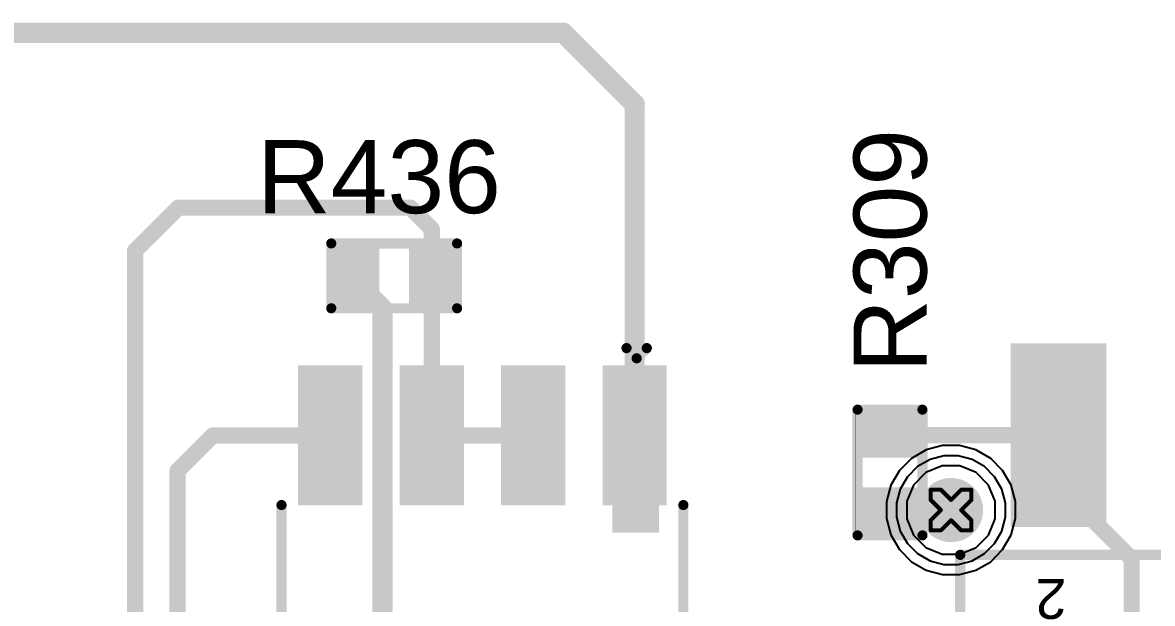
# Model space of a CAD drawing. Header units: inches. Extents: x 0 to 5379, y 0 to 5429.
# Drawn here: x 282.89 to 297.03, y 128.11 to 135.38 of the extents above; entities that cross this region are included whole.
import ezdxf

# ---------------------------------------------------------------- set-up
doc = ezdxf.new("R2010")
doc.units = ezdxf.units.IN
for name, color, linetype in [('Bottom Layer', 5, 'Continuous'), ('Bottom Solder', 6, 'Continuous'), ('Drill Drawing', 1, 'Continuous'), ('GND01', 16, 'Continuous'), ('GND02', 76, 'Continuous'), ('PWR', 156, 'Continuous'), ('SIG 01', 90, 'Continuous'), ('Top Layer', 1, 'Continuous'), ('Top Overlay', 2, 'Continuous'), ('Top Paste', 8, 'Continuous'), ('Top Solder', 216, 'Continuous'), ('Via Holes', 16, 'Continuous')]:
    doc.layers.add(name, color=color, linetype=linetype)
doc.styles.add('Arial', font='', dxfattribs={"height": 0.2})
doc.styles.get('Arial').set_extended_font_data('Arial')

# ---------------------------------------------------------------- blocks, each defined once
blk = doc.blocks.new('SOIC_8_0_154___3_90___W______139')
at = {"layer": 'Top Layer'}
for points in [[(-3.475, 1.605), (-3.475, 2.205), (-1.925, 2.205), (-1.925, 1.605)], [(1.925, 1.605), (1.925, 2.205), (3.475, 2.205), (3.475, 1.605)], [(-3.475, 0.335), (-3.475, 0.935), (-1.925, 0.935), (-1.925, 0.335)], [(1.925, 0.335), (1.925, 0.935), (3.475, 0.935), (3.475, 0.335)], [(-3.475, -0.935), (-3.475, -0.335), (-1.925, -0.335), (-1.925, -0.935)], [(1.925, -0.935), (1.925, -0.335), (3.475, -0.335), (3.475, -0.935)], [(-3.475, -2.205), (-3.475, -1.605), (-1.925, -1.605), (-1.925, -2.205)], [(1.925, -2.205), (1.925, -1.605), (3.475, -1.605), (3.475, -2.205)]]:
    blk.add_hatch(color=1, dxfattribs=at).paths.add_polyline_path(points)
at = {"layer": 'Top Overlay'}
blk.add_hatch(color=2, dxfattribs=at).paths.add_polyline_path([(-1.838, 1.626), (-1.482, 1.626), (-1.482, 2.21), (-1.838, 2.21)])
at = {"layer": 'Top Paste'}
for points in [[(-3.475, 1.605), (-3.475, 2.205), (-1.925, 2.205), (-1.925, 1.605)], [(1.925, 1.605), (1.925, 2.205), (3.475, 2.205), (3.475, 1.605)], [(-3.475, 0.335), (-3.475, 0.935), (-1.925, 0.935), (-1.925, 0.335)], [(1.925, 0.335), (1.925, 0.935), (3.475, 0.935), (3.475, 0.335)], [(-3.475, -0.935), (-3.475, -0.335), (-1.925, -0.335), (-1.925, -0.935)], [(1.925, -0.935), (1.925, -0.335), (3.475, -0.335), (3.475, -0.935)], [(-3.475, -2.205), (-3.475, -1.605), (-1.925, -1.605), (-1.925, -2.205)], [(1.925, -2.205), (1.925, -1.605), (3.475, -1.605), (3.475, -2.205)]]:
    blk.add_hatch(color=8, dxfattribs=at).paths.add_polyline_path(points)
at = {"layer": 'Top Solder'}
for points in [[(-3.577, 1.503), (-3.577, 2.307), (-1.823, 2.307), (-1.823, 1.503)], [(1.823, 1.503), (1.823, 2.307), (3.577, 2.307), (3.577, 1.503)], [(-3.577, 0.233), (-3.577, 1.037), (-1.823, 1.037), (-1.823, 0.233)], [(1.823, 0.233), (1.823, 1.037), (3.577, 1.037), (3.577, 0.233)], [(-3.577, -1.037), (-3.577, -0.233), (-1.823, -0.233), (-1.823, -1.037)], [(1.823, -1.037), (1.823, -0.233), (3.577, -0.233), (3.577, -1.037)], [(-3.577, -2.307), (-3.577, -1.503), (-1.823, -1.503), (-1.823, -2.307)], [(1.823, -2.307), (1.823, -1.503), (3.577, -1.503), (3.577, -2.307)]]:
    blk.add_hatch(color=216, dxfattribs=at).paths.add_polyline_path(points)
at = {"layer": 'Top Overlay'}
for points in [[(1.803, 2.515, 0.127, 0.127, 0), (-1.829, 2.515, 0.127, 0.127, 0)], [(-3.667, 1.93, 0.127, 0.127, 0), (-3.794, 2.057, 0.127, 0.127, 0)], [(-3.794, 1.803, 0.127, 0.127, 0), (-3.794, 2.057, 0.127, 0.127, 0)], [(-3.794, 1.803, 0.127, 0.127, 0), (-3.667, 1.93, 0.127, 0.127, 0)], [(1.803, -2.515, 0.127, 0.127, 0), (-1.829, -2.515, 0.127, 0.127, 0)]]:
    blk.add_lwpolyline(points, format="xyseb", dxfattribs=at)
for points in [[(-1.861, 2.515, 0.0635, 0.0635, 1), (-1.797, 2.515, 0.0635, 0.0635, 1)], [(1.772, 2.515, 0.0635, 0.0635, 1), (1.835, 2.515, 0.0635, 0.0635, 1)], [(-3.826, 2.057, 0.0635, 0.0635, 1), (-3.762, 2.057, 0.0635, 0.0635, 1)], [(-3.826, 2.057, 0.0635, 0.0635, 1), (-3.762, 2.057, 0.0635, 0.0635, 1)], [(-3.699, 1.93, 0.0635, 0.0635, 1), (-3.635, 1.93, 0.0635, 0.0635, 1)], [(-3.699, 1.93, 0.0635, 0.0635, 1), (-3.635, 1.93, 0.0635, 0.0635, 1)], [(-3.826, 1.803, 0.0635, 0.0635, 1), (-3.762, 1.803, 0.0635, 0.0635, 1)], [(-3.826, 1.803, 0.0635, 0.0635, 1), (-3.762, 1.803, 0.0635, 0.0635, 1)], [(-1.861, -2.515, 0.0635, 0.0635, 1), (-1.797, -2.515, 0.0635, 0.0635, 1)], [(1.772, -2.515, 0.0635, 0.0635, 1), (1.835, -2.515, 0.0635, 0.0635, 1)]]:
    blk.add_lwpolyline(points, format="xyseb", close=True, dxfattribs=at)
blk = doc.blocks.new('DSIC02LSGET_196')
at = {"layer": 'Top Layer'}
for points in [[(-3.4, 1.82), (-3.4, 0.72), (-5.6, 0.72), (-5.6, 1.82)], [(5.6, 1.82), (5.6, 0.72), (3.4, 0.72), (3.4, 1.82)], [(-3.4, -0.72), (-3.4, -1.82), (-5.6, -1.82), (-5.6, -0.72)], [(5.6, -0.72), (5.6, -1.82), (3.4, -1.82), (3.4, -0.72)]]:
    blk.add_hatch(color=1, dxfattribs=at).paths.add_polyline_path(points)
at = {"layer": 'Top Paste'}
for points in [[(-3.4, 1.82), (-3.4, 0.72), (-5.6, 0.72), (-5.6, 1.82)], [(5.6, 1.82), (5.6, 0.72), (3.4, 0.72), (3.4, 1.82)], [(-3.4, -0.72), (-3.4, -1.82), (-5.6, -1.82), (-5.6, -0.72)], [(5.6, -0.72), (5.6, -1.82), (3.4, -1.82), (3.4, -0.72)]]:
    blk.add_hatch(color=8, dxfattribs=at).paths.add_polyline_path(points)
at = {"layer": 'Top Solder'}
for points in [[(-3.35, 1.87), (-3.35, 0.67), (-5.65, 0.67), (-5.65, 1.87)], [(5.65, 1.87), (5.65, 0.67), (3.35, 0.67), (3.35, 1.87)], [(-3.35, -0.67), (-3.35, -1.87), (-5.65, -1.87), (-5.65, -0.67)], [(5.65, -0.67), (5.65, -1.87), (3.35, -1.87), (3.35, -0.67)]]:
    blk.add_hatch(color=216, dxfattribs=at).paths.add_polyline_path(points)
at = {"layer": 'Top Overlay'}
for points in [[(3, 2.6, 0.127, 0.127, 0), (-3, 2.6, 0.127, 0.127, 0)], [(-3, -2.5, 0.127, 0.127, 0), (-3, 2.6, 0.127, 0.127, 0)], [(3, -2.5, 0.127, 0.127, 0), (3, 2.6, 0.127, 0.127, 0)], [(2.05, 1.905, 0.127, 0.127, 0), (-2.014, 1.905, 0.127, 0.127, 0)], [(-2.014, 0.635, 0.127, 0.127, 0), (-2.014, 1.905, 0.127, 0.127, 0)], [(-1.569, 0.635, 0.127, 0.127, 0), (-1.569, 1.905, 0.127, 0.127, 0)], [(-1.188, 0.635, 0.127, 0.127, 0), (-1.188, 1.905, 0.127, 0.127, 0)], [(1.288, 0.635, 0.127, 0.127, 0), (1.288, 1.905, 0.127, 0.127, 0)], [(1.669, 0.635, 0.127, 0.127, 0), (1.669, 1.905, 0.127, 0.127, 0)], [(2.05, 0.635, 0.127, 0.127, 0), (2.05, 1.905, 0.127, 0.127, 0)], [(0.78, 1.651, 0.127, 0.127, 0), (-0.49, 1.651, 0.127, 0.127, 0)], [(-0.49, 0.889, 0.127, 0.127, 0), (-0.49, 1.651, 0.127, 0.127, 0)], [(0.78, 0.889, 0.127, 0.127, 0), (0.78, 1.651, 0.127, 0.127, 0)], [(0.78, 0.889, 0.127, 0.127, 0), (-0.49, 0.889, 0.127, 0.127, 0)], [(2.05, 0.635, 0.127, 0.127, 0), (-2.014, 0.635, 0.127, 0.127, 0)], [(2.05, -0.635, 0.127, 0.127, 0), (-2.014, -0.635, 0.127, 0.127, 0)], [(-2.014, -1.905, 0.127, 0.127, 0), (-2.014, -0.635, 0.127, 0.127, 0)], [(-1.569, -1.905, 0.127, 0.127, 0), (-1.569, -0.635, 0.127, 0.127, 0)], [(-1.188, -1.905, 0.127, 0.127, 0), (-1.188, -0.635, 0.127, 0.127, 0)], [(1.288, -1.905, 0.127, 0.127, 0), (1.288, -0.635, 0.127, 0.127, 0)], [(1.669, -1.905, 0.127, 0.127, 0), (1.669, -0.635, 0.127, 0.127, 0)], [(2.05, -1.905, 0.127, 0.127, 0), (2.05, -0.635, 0.127, 0.127, 0)], [(0.78, -0.889, 0.127, 0.127, 0), (-0.49, -0.889, 0.127, 0.127, 0)], [(-0.49, -1.651, 0.127, 0.127, 0), (-0.49, -0.889, 0.127, 0.127, 0)], [(0.78, -1.651, 0.127, 0.127, 0), (0.78, -0.889, 0.127, 0.127, 0)], [(0.78, -1.651, 0.127, 0.127, 0), (-0.49, -1.651, 0.127, 0.127, 0)], [(2.05, -1.905, 0.127, 0.127, 0), (-2.014, -1.905, 0.127, 0.127, 0)], [(3, -2.5, 0.127, 0.127, 0), (-3, -2.5, 0.127, 0.127, 0)]]:
    blk.add_lwpolyline(points, format="xyseb", dxfattribs=at)
for points in [[(-3.032, 2.6, 0.0635, 0.0635, 1), (-2.968, 2.6, 0.0635, 0.0635, 1)], [(-3.032, 2.6, 0.0635, 0.0635, 1), (-2.968, 2.6, 0.0635, 0.0635, 1)], [(2.968, 2.6, 0.0635, 0.0635, 1), (3.032, 2.6, 0.0635, 0.0635, 1)], [(2.968, 2.6, 0.0635, 0.0635, 1), (3.032, 2.6, 0.0635, 0.0635, 1)], [(-2.046, 1.905, 0.0635, 0.0635, 1), (-1.982, 1.905, 0.0635, 0.0635, 1)], [(-2.046, 1.905, 0.0635, 0.0635, 1), (-1.982, 1.905, 0.0635, 0.0635, 1)], [(-1.601, 1.905, 0.0635, 0.0635, 1), (-1.538, 1.905, 0.0635, 0.0635, 1)], [(-1.22, 1.905, 0.0635, 0.0635, 1), (-1.157, 1.905, 0.0635, 0.0635, 1)], [(1.256, 1.905, 0.0635, 0.0635, 1), (1.32, 1.905, 0.0635, 0.0635, 1)], [(1.637, 1.905, 0.0635, 0.0635, 1), (1.701, 1.905, 0.0635, 0.0635, 1)], [(2.018, 1.905, 0.0635, 0.0635, 1), (2.082, 1.905, 0.0635, 0.0635, 1)], [(2.018, 1.905, 0.0635, 0.0635, 1), (2.082, 1.905, 0.0635, 0.0635, 1)], [(-0.522, 1.651, 0.0635, 0.0635, 1), (-0.458, 1.651, 0.0635, 0.0635, 1)], [(-0.522, 1.651, 0.0635, 0.0635, 1), (-0.458, 1.651, 0.0635, 0.0635, 1)], [(0.748, 1.651, 0.0635, 0.0635, 1), (0.812, 1.651, 0.0635, 0.0635, 1)], [(0.748, 1.651, 0.0635, 0.0635, 1), (0.812, 1.651, 0.0635, 0.0635, 1)], [(-0.522, 0.889, 0.0635, 0.0635, 1), (-0.458, 0.889, 0.0635, 0.0635, 1)], [(-0.522, 0.889, 0.0635, 0.0635, 1), (-0.458, 0.889, 0.0635, 0.0635, 1)], [(0.748, 0.889, 0.0635, 0.0635, 1), (0.812, 0.889, 0.0635, 0.0635, 1)], [(0.748, 0.889, 0.0635, 0.0635, 1), (0.812, 0.889, 0.0635, 0.0635, 1)], [(-2.046, 0.635, 0.0635, 0.0635, 1), (-1.982, 0.635, 0.0635, 0.0635, 1)], [(-2.046, 0.635, 0.0635, 0.0635, 1), (-1.982, 0.635, 0.0635, 0.0635, 1)], [(-1.601, 0.635, 0.0635, 0.0635, 1), (-1.538, 0.635, 0.0635, 0.0635, 1)], [(-1.22, 0.635, 0.0635, 0.0635, 1), (-1.157, 0.635, 0.0635, 0.0635, 1)], [(1.256, 0.635, 0.0635, 0.0635, 1), (1.32, 0.635, 0.0635, 0.0635, 1)], [(1.637, 0.635, 0.0635, 0.0635, 1), (1.701, 0.635, 0.0635, 0.0635, 1)], [(2.018, 0.635, 0.0635, 0.0635, 1), (2.082, 0.635, 0.0635, 0.0635, 1)], [(2.018, 0.635, 0.0635, 0.0635, 1), (2.082, 0.635, 0.0635, 0.0635, 1)], [(-2.046, -0.635, 0.0635, 0.0635, 1), (-1.982, -0.635, 0.0635, 0.0635, 1)], [(-2.046, -0.635, 0.0635, 0.0635, 1), (-1.982, -0.635, 0.0635, 0.0635, 1)], [(-1.601, -0.635, 0.0635, 0.0635, 1), (-1.538, -0.635, 0.0635, 0.0635, 1)], [(-1.22, -0.635, 0.0635, 0.0635, 1), (-1.157, -0.635, 0.0635, 0.0635, 1)], [(1.256, -0.635, 0.0635, 0.0635, 1), (1.32, -0.635, 0.0635, 0.0635, 1)], [(1.637, -0.635, 0.0635, 0.0635, 1), (1.701, -0.635, 0.0635, 0.0635, 1)], [(2.018, -0.635, 0.0635, 0.0635, 1), (2.082, -0.635, 0.0635, 0.0635, 1)], [(2.018, -0.635, 0.0635, 0.0635, 1), (2.082, -0.635, 0.0635, 0.0635, 1)], [(-0.522, -0.889, 0.0635, 0.0635, 1), (-0.458, -0.889, 0.0635, 0.0635, 1)], [(-0.522, -0.889, 0.0635, 0.0635, 1), (-0.458, -0.889, 0.0635, 0.0635, 1)], [(0.748, -0.889, 0.0635, 0.0635, 1), (0.812, -0.889, 0.0635, 0.0635, 1)], [(0.748, -0.889, 0.0635, 0.0635, 1), (0.812, -0.889, 0.0635, 0.0635, 1)], [(-0.522, -1.651, 0.0635, 0.0635, 1), (-0.458, -1.651, 0.0635, 0.0635, 1)], [(-0.522, -1.651, 0.0635, 0.0635, 1), (-0.458, -1.651, 0.0635, 0.0635, 1)], [(0.748, -1.651, 0.0635, 0.0635, 1), (0.812, -1.651, 0.0635, 0.0635, 1)], [(0.748, -1.651, 0.0635, 0.0635, 1), (0.812, -1.651, 0.0635, 0.0635, 1)], [(-2.046, -1.905, 0.0635, 0.0635, 1), (-1.982, -1.905, 0.0635, 0.0635, 1)], [(-2.046, -1.905, 0.0635, 0.0635, 1), (-1.982, -1.905, 0.0635, 0.0635, 1)], [(-1.601, -1.905, 0.0635, 0.0635, 1), (-1.538, -1.905, 0.0635, 0.0635, 1)], [(-1.22, -1.905, 0.0635, 0.0635, 1), (-1.157, -1.905, 0.0635, 0.0635, 1)], [(1.256, -1.905, 0.0635, 0.0635, 1), (1.32, -1.905, 0.0635, 0.0635, 1)], [(1.637, -1.905, 0.0635, 0.0635, 1), (1.701, -1.905, 0.0635, 0.0635, 1)], [(2.018, -1.905, 0.0635, 0.0635, 1), (2.082, -1.905, 0.0635, 0.0635, 1)], [(2.018, -1.905, 0.0635, 0.0635, 1), (2.082, -1.905, 0.0635, 0.0635, 1)], [(-3.032, -2.5, 0.0635, 0.0635, 1), (-2.968, -2.5, 0.0635, 0.0635, 1)], [(-3.032, -2.5, 0.0635, 0.0635, 1), (-2.968, -2.5, 0.0635, 0.0635, 1)], [(2.968, -2.5, 0.0635, 0.0635, 1), (3.032, -2.5, 0.0635, 0.0635, 1)], [(2.968, -2.5, 0.0635, 0.0635, 1), (3.032, -2.5, 0.0635, 0.0635, 1)]]:
    blk.add_lwpolyline(points, format="xyseb", close=True, dxfattribs=at)
at = {"layer": 'Top Overlay', "style": 'Arial'}
for s, p in [('ON', (2.283, 1.9)), ('1', (-2.716, 1.37)), ('2', (-2.698, -1.17))]:
    blk.add_text(s, height=0.5, rotation=-90, dxfattribs=at).set_placement(p)
blk = doc.blocks.new('R___0402_335')
at = {"layer": 'Top Layer'}
for points in [[(-0.699, -0.318), (-0.699, 0.318), (-0.241, 0.318), (-0.241, -0.318)], [(0.241, -0.318), (0.241, 0.318), (0.699, 0.318), (0.699, -0.318)]]:
    blk.add_hatch(color=1, dxfattribs=at).paths.add_polyline_path(points)
at = {"layer": 'Top Paste'}
for points in [[(-0.699, -0.318), (-0.699, 0.318), (-0.241, 0.318), (-0.241, -0.318)], [(0.241, -0.318), (0.241, 0.318), (0.699, 0.318), (0.699, -0.318)]]:
    blk.add_hatch(color=8, dxfattribs=at).paths.add_polyline_path(points)
at = {"layer": 'Top Solder'}
for points in [[(-0.754, -0.373), (-0.754, 0.373), (-0.186, 0.373), (-0.186, -0.373)], [(0.186, -0.373), (0.186, 0.373), (0.754, 0.373), (0.754, -0.373)]]:
    blk.add_hatch(color=216, dxfattribs=at).paths.add_polyline_path(points)
at = {"layer": 'Top Overlay'}
for points in [[(0.787, 0.406, 0.127, 0.127, 0), (-0.787, 0.406, 0.127, 0.127, 0)], [(-0.787, 0.406, 0.127, 0.127, 0), (-0.787, -0.406, 0.127, 0.127, 0)], [(0.787, 0.406, 0.127, 0.127, 0), (0.787, -0.406, 0.127, 0.127, 0)], [(0.787, -0.406, 0.127, 0.127, 0), (-0.787, -0.406, 0.127, 0.127, 0)], [(0.813, -0.432, 0.00323, 0.00323, 0), (-0.813, -0.432, 0.00323, 0.00323, 0)]]:
    blk.add_lwpolyline(points, format="xyseb", dxfattribs=at)
for points in [[(-0.819, 0.406, 0.0635, 0.0635, 1), (-0.756, 0.406, 0.0635, 0.0635, 1)], [(-0.819, 0.406, 0.0635, 0.0635, 1), (-0.756, 0.406, 0.0635, 0.0635, 1)], [(0.756, 0.406, 0.0635, 0.0635, 1), (0.819, 0.406, 0.0635, 0.0635, 1)], [(0.756, 0.406, 0.0635, 0.0635, 1), (0.819, 0.406, 0.0635, 0.0635, 1)], [(-0.819, -0.406, 0.0635, 0.0635, 1), (-0.756, -0.406, 0.0635, 0.0635, 1)], [(-0.819, -0.406, 0.0635, 0.0635, 1), (-0.756, -0.406, 0.0635, 0.0635, 1)], [(0.756, -0.406, 0.0635, 0.0635, 1), (0.819, -0.406, 0.0635, 0.0635, 1)], [(0.756, -0.406, 0.0635, 0.0635, 1), (0.819, -0.406, 0.0635, 0.0635, 1)], [(-0.814, -0.432, 0.00161, 0.00161, 1), (-0.812, -0.432, 0.00161, 0.00161, 1)], [(0.812, -0.432, 0.00161, 0.00161, 1), (0.814, -0.432, 0.00161, 0.00161, 1)]]:
    blk.add_lwpolyline(points, format="xyseb", close=True, dxfattribs=at)
blk = doc.blocks.new('R___0402_461')
at = {"layer": 'Top Layer'}
for points in [[(-0.699, -0.318), (-0.699, 0.317), (-0.241, 0.317), (-0.241, -0.318)], [(0.241, -0.318), (0.241, 0.317), (0.699, 0.317), (0.699, -0.318)]]:
    blk.add_hatch(color=1, dxfattribs=at).paths.add_polyline_path(points)
at = {"layer": 'Top Paste'}
for points in [[(-0.699, -0.318), (-0.699, 0.317), (-0.241, 0.317), (-0.241, -0.318)], [(0.241, -0.318), (0.241, 0.317), (0.699, 0.317), (0.699, -0.318)]]:
    blk.add_hatch(color=8, dxfattribs=at).paths.add_polyline_path(points)
at = {"layer": 'Top Solder'}
for points in [[(-0.754, -0.373), (-0.754, 0.373), (-0.186, 0.373), (-0.186, -0.373)], [(0.186, -0.373), (0.186, 0.373), (0.754, 0.373), (0.754, -0.373)]]:
    blk.add_hatch(color=216, dxfattribs=at).paths.add_polyline_path(points)
at = {"layer": 'Top Overlay'}
for points in [[(0.787, 0.406, 0.127, 0.127, 0), (-0.787, 0.406, 0.127, 0.127, 0)], [(-0.787, -0.406, 0.127, 0.127, 0), (-0.787, 0.406, 0.127, 0.127, 0)], [(0.787, -0.406, 0.127, 0.127, 0), (0.787, 0.406, 0.127, 0.127, 0)], [(0.787, -0.406, 0.127, 0.127, 0), (-0.787, -0.406, 0.127, 0.127, 0)], [(0.813, -0.432, 0.00323, 0.00323, 0), (-0.813, -0.432, 0.00323, 0.00323, 0)]]:
    blk.add_lwpolyline(points, format="xyseb", dxfattribs=at)
for points in [[(-0.819, 0.406, 0.0635, 0.0635, 1), (-0.756, 0.406, 0.0635, 0.0635, 1)], [(-0.819, 0.406, 0.0635, 0.0635, 1), (-0.756, 0.406, 0.0635, 0.0635, 1)], [(0.756, 0.406, 0.0635, 0.0635, 1), (0.819, 0.406, 0.0635, 0.0635, 1)], [(0.756, 0.406, 0.0635, 0.0635, 1), (0.819, 0.406, 0.0635, 0.0635, 1)], [(-0.819, -0.406, 0.0635, 0.0635, 1), (-0.756, -0.406, 0.0635, 0.0635, 1)], [(-0.819, -0.406, 0.0635, 0.0635, 1), (-0.756, -0.406, 0.0635, 0.0635, 1)], [(0.756, -0.406, 0.0635, 0.0635, 1), (0.819, -0.406, 0.0635, 0.0635, 1)], [(0.756, -0.406, 0.0635, 0.0635, 1), (0.819, -0.406, 0.0635, 0.0635, 1)], [(-0.814, -0.432, 0.00161, 0.00161, 1), (-0.812, -0.432, 0.00161, 0.00161, 1)], [(0.812, -0.432, 0.00161, 0.00161, 1), (0.814, -0.432, 0.00161, 0.00161, 1)]]:
    blk.add_lwpolyline(points, format="xyseb", close=True, dxfattribs=at)

msp = doc.modelspace()

# ---------------------------------------------------------------- hatches: boundary and pattern name
at = {"layer": 'Bottom Layer'}
h = msp.add_hatch(color=5, dxfattribs=at)
edge = h.paths.add_edge_path()
edge.add_arc((294.514, 129.277), 0.3, 0, 360)
at = {"layer": 'Bottom Solder'}
h = msp.add_hatch(color=6, dxfattribs=at)
edge = h.paths.add_edge_path()
edge.add_arc((294.514, 129.277), 0.402, 0, 360)
at = {"layer": 'GND01'}
h = msp.add_hatch(color=16, dxfattribs=at)
edge = h.paths.add_edge_path()
edge.add_arc((294.514, 129.277), 0.3, 0, 360)
at = {"layer": 'GND02'}
h = msp.add_hatch(color=76, dxfattribs=at)
edge = h.paths.add_edge_path()
edge.add_arc((294.514, 129.277), 0.3, 0, 360)
at = {"layer": 'PWR'}
h = msp.add_hatch(color=156, dxfattribs=at)
edge = h.paths.add_edge_path()
edge.add_arc((294.514, 129.277), 0.3, 0, 360)
at = {"layer": 'SIG 01'}
h = msp.add_hatch(color=90, dxfattribs=at)
edge = h.paths.add_edge_path()
edge.add_arc((294.514, 129.277), 0.3, 0, 360)
at = {"layer": 'Top Layer'}
h = msp.add_hatch(color=1, dxfattribs=at)
edge = h.paths.add_edge_path()
edge.add_arc((294.514, 129.277), 0.3, 0, 360)
at = {"layer": 'Top Solder'}
h = msp.add_hatch(color=216, dxfattribs=at)
edge = h.paths.add_edge_path()
edge.add_arc((294.514, 129.277), 0.402, 0, 360)
at = {"layer": 'Via Holes'}
h = msp.add_hatch(color=7, dxfattribs=at)
edge = h.paths.add_edge_path()
edge.add_arc((294.514, 129.277), 0.15, 0, 360)

# ---------------------------------------------------------------- linework, layer by layer
at = {"layer": 'Bottom Layer'}
for p, q in [((294.202, 130.03), (294.018, 129.923)), ((294.407, 130.085), (294.202, 130.03)), ((294.62, 130.085), (294.407, 130.085)), ((294.826, 130.03), (294.62, 130.085)), ((295.01, 129.923), (294.826, 130.03)), ((294.018, 129.923), (293.867, 129.773)), ((295.16, 129.773), (295.01, 129.923)), ((293.867, 129.773), (293.761, 129.589)), ((295.267, 129.589), (295.16, 129.773)), ((293.761, 129.589), (293.706, 129.383)), ((295.322, 129.383), (295.267, 129.589)), ((293.706, 129.383), (293.706, 129.17)), ((295.322, 129.17), (295.322, 129.383)), ((293.706, 129.17), (293.761, 128.965)), ((295.267, 128.965), (295.322, 129.17)), ((293.761, 128.965), (293.867, 128.781)), ((295.16, 128.781), (295.267, 128.965)), ((293.867, 128.781), (294.018, 128.63)), ((295.01, 128.63), (295.16, 128.781)), ((294.018, 128.63), (294.202, 128.524)), ((294.826, 128.524), (295.01, 128.63)), ((294.202, 128.524), (294.407, 128.469)), ((294.407, 128.469), (294.62, 128.469)), ((294.62, 128.469), (294.826, 128.524))]:
    msp.add_line(p, q, dxfattribs=at)
at = {"layer": 'Drill Drawing'}
for points in [[(294.26, 129.404, 0.0508, 0.0508, 0), (294.26, 129.531, 0.0508, 0.0508, 0)], [(294.26, 129.531, 0.0508, 0.0508, 0), (294.387, 129.531, 0.0508, 0.0508, 0)], [(294.387, 129.531, 0.0508, 0.0508, 0), (294.514, 129.404, 0.0508, 0.0508, 0)], [(294.514, 129.404, 0.0508, 0.0508, 0), (294.641, 129.531, 0.0508, 0.0508, 0)], [(294.641, 129.531, 0.0508, 0.0508, 0), (294.768, 129.531, 0.0508, 0.0508, 0)], [(294.768, 129.404, 0.0508, 0.0508, 0), (294.768, 129.531, 0.0508, 0.0508, 0)], [(294.26, 129.404, 0.0508, 0.0508, 0), (294.387, 129.277, 0.0508, 0.0508, 0)], [(294.641, 129.277, 0.0508, 0.0508, 0), (294.768, 129.404, 0.0508, 0.0508, 0)], [(294.26, 129.15, 0.0508, 0.0508, 0), (294.387, 129.277, 0.0508, 0.0508, 0)], [(294.641, 129.277, 0.0508, 0.0508, 0), (294.768, 129.15, 0.0508, 0.0508, 0)], [(294.26, 129.023, 0.0508, 0.0508, 0), (294.26, 129.15, 0.0508, 0.0508, 0)], [(294.387, 129.023, 0.0508, 0.0508, 0), (294.514, 129.15, 0.0508, 0.0508, 0)], [(294.514, 129.15, 0.0508, 0.0508, 0), (294.641, 129.023, 0.0508, 0.0508, 0)], [(294.768, 129.023, 0.0508, 0.0508, 0), (294.768, 129.15, 0.0508, 0.0508, 0)], [(294.26, 129.023, 0.0508, 0.0508, 0), (294.387, 129.023, 0.0508, 0.0508, 0)], [(294.641, 129.023, 0.0508, 0.0508, 0), (294.768, 129.023, 0.0508, 0.0508, 0)]]:
    msp.add_lwpolyline(points, format="xyseb", dxfattribs=at)
for points in [[(294.247, 129.531, 0.0254, 0.0254, 1), (294.272, 129.531, 0.0254, 0.0254, 1)], [(294.247, 129.531, 0.0254, 0.0254, 1), (294.272, 129.531, 0.0254, 0.0254, 1)], [(294.374, 129.531, 0.0254, 0.0254, 1), (294.399, 129.531, 0.0254, 0.0254, 1)], [(294.374, 129.531, 0.0254, 0.0254, 1), (294.399, 129.531, 0.0254, 0.0254, 1)], [(294.628, 129.531, 0.0254, 0.0254, 1), (294.653, 129.531, 0.0254, 0.0254, 1)], [(294.628, 129.531, 0.0254, 0.0254, 1), (294.653, 129.531, 0.0254, 0.0254, 1)], [(294.755, 129.531, 0.0254, 0.0254, 1), (294.78, 129.531, 0.0254, 0.0254, 1)], [(294.755, 129.531, 0.0254, 0.0254, 1), (294.78, 129.531, 0.0254, 0.0254, 1)], [(294.247, 129.404, 0.0254, 0.0254, 1), (294.272, 129.404, 0.0254, 0.0254, 1)], [(294.247, 129.404, 0.0254, 0.0254, 1), (294.272, 129.404, 0.0254, 0.0254, 1)], [(294.501, 129.404, 0.0254, 0.0254, 1), (294.526, 129.404, 0.0254, 0.0254, 1)], [(294.501, 129.404, 0.0254, 0.0254, 1), (294.526, 129.404, 0.0254, 0.0254, 1)], [(294.755, 129.404, 0.0254, 0.0254, 1), (294.78, 129.404, 0.0254, 0.0254, 1)], [(294.755, 129.404, 0.0254, 0.0254, 1), (294.78, 129.404, 0.0254, 0.0254, 1)], [(294.374, 129.277, 0.0254, 0.0254, 1), (294.399, 129.277, 0.0254, 0.0254, 1)], [(294.374, 129.277, 0.0254, 0.0254, 1), (294.399, 129.277, 0.0254, 0.0254, 1)], [(294.628, 129.277, 0.0254, 0.0254, 1), (294.653, 129.277, 0.0254, 0.0254, 1)], [(294.628, 129.277, 0.0254, 0.0254, 1), (294.653, 129.277, 0.0254, 0.0254, 1)], [(294.247, 129.15, 0.0254, 0.0254, 1), (294.272, 129.15, 0.0254, 0.0254, 1)], [(294.247, 129.15, 0.0254, 0.0254, 1), (294.272, 129.15, 0.0254, 0.0254, 1)], [(294.501, 129.15, 0.0254, 0.0254, 1), (294.526, 129.15, 0.0254, 0.0254, 1)], [(294.501, 129.15, 0.0254, 0.0254, 1), (294.526, 129.15, 0.0254, 0.0254, 1)], [(294.755, 129.15, 0.0254, 0.0254, 1), (294.78, 129.15, 0.0254, 0.0254, 1)], [(294.755, 129.15, 0.0254, 0.0254, 1), (294.78, 129.15, 0.0254, 0.0254, 1)], [(294.247, 129.023, 0.0254, 0.0254, 1), (294.272, 129.023, 0.0254, 0.0254, 1)], [(294.247, 129.023, 0.0254, 0.0254, 1), (294.272, 129.023, 0.0254, 0.0254, 1)], [(294.374, 129.023, 0.0254, 0.0254, 1), (294.399, 129.023, 0.0254, 0.0254, 1)], [(294.374, 129.023, 0.0254, 0.0254, 1), (294.399, 129.023, 0.0254, 0.0254, 1)], [(294.628, 129.023, 0.0254, 0.0254, 1), (294.653, 129.023, 0.0254, 0.0254, 1)], [(294.628, 129.023, 0.0254, 0.0254, 1), (294.653, 129.023, 0.0254, 0.0254, 1)], [(294.755, 129.023, 0.0254, 0.0254, 1), (294.78, 129.023, 0.0254, 0.0254, 1)], [(294.755, 129.023, 0.0254, 0.0254, 1), (294.78, 129.023, 0.0254, 0.0254, 1)]]:
    msp.add_lwpolyline(points, format="xyseb", close=True, dxfattribs=at)
at = {"layer": 'GND01'}
for p, q in [((294.403, 129.831), (294.2, 129.746)), ((294.624, 129.831), (294.403, 129.831)), ((294.827, 129.746), (294.624, 129.831)), ((294.2, 129.746), (294.044, 129.59)), ((294.983, 129.59), (294.827, 129.746)), ((294.044, 129.59), (293.96, 129.387)), ((295.068, 129.387), (294.983, 129.59)), ((293.96, 129.387), (293.96, 129.166)), ((295.068, 129.166), (295.068, 129.387)), ((293.96, 129.166), (294.044, 128.963)), ((294.983, 128.963), (295.068, 129.166)), ((294.044, 128.963), (294.2, 128.807)), ((294.827, 128.807), (294.983, 128.963)), ((294.2, 128.807), (294.403, 128.723)), ((294.403, 128.723), (294.624, 128.723)), ((294.624, 128.723), (294.827, 128.807))]:
    msp.add_line(p, q, dxfattribs=at)
at = {"layer": 'GND02'}
for p, q in [((294.403, 129.831), (294.2, 129.746)), ((294.624, 129.831), (294.403, 129.831)), ((294.827, 129.746), (294.624, 129.831)), ((294.2, 129.746), (294.044, 129.59)), ((294.983, 129.59), (294.827, 129.746)), ((294.044, 129.59), (293.96, 129.387)), ((295.068, 129.387), (294.983, 129.59)), ((293.96, 129.387), (293.96, 129.166)), ((295.068, 129.166), (295.068, 129.387)), ((293.96, 129.166), (294.044, 128.963)), ((294.983, 128.963), (295.068, 129.166)), ((294.044, 128.963), (294.2, 128.807)), ((294.827, 128.807), (294.983, 128.963)), ((294.2, 128.807), (294.403, 128.723)), ((294.403, 128.723), (294.624, 128.723)), ((294.624, 128.723), (294.827, 128.807))]:
    msp.add_line(p, q, dxfattribs=at)
at = {"layer": 'SIG 01'}
for p, q in [((294.424, 129.958), (294.251, 129.911)), ((294.603, 129.958), (294.424, 129.958)), ((294.777, 129.911), (294.603, 129.958)), ((294.096, 129.822), (293.969, 129.695)), ((294.251, 129.911), (294.096, 129.822)), ((294.932, 129.822), (294.777, 129.911)), ((295.059, 129.695), (294.932, 129.822)), ((293.969, 129.695), (293.879, 129.54)), ((295.148, 129.54), (295.059, 129.695)), ((293.879, 129.54), (293.833, 129.366)), ((295.195, 129.366), (295.148, 129.54)), ((293.833, 129.366), (293.833, 129.187)), ((295.195, 129.187), (295.195, 129.366)), ((293.833, 129.187), (293.879, 129.014)), ((295.148, 129.014), (295.195, 129.187)), ((293.879, 129.014), (293.969, 128.859)), ((295.059, 128.859), (295.148, 129.014)), ((293.969, 128.859), (294.096, 128.732)), ((294.932, 128.732), (295.059, 128.859)), ((294.096, 128.732), (294.251, 128.642)), ((294.777, 128.642), (294.932, 128.732)), ((294.251, 128.642), (294.424, 128.596)), ((294.424, 128.596), (294.603, 128.596)), ((294.603, 128.596), (294.777, 128.642))]:
    msp.add_line(p, q, dxfattribs=at)
at = {"layer": 'Top Layer'}
for points in [[(273.775, 135.255, 0.254, 0.254, 0), (289.66, 135.255, 0.254, 0.254, 0)], [(289.66, 135.255, 0.254, 0.254, 0), (290.554, 134.361, 0.254, 0.254, 0)], [(290.554, 130.211, 0.254, 0.254, 0), (290.554, 134.361, 0.254, 0.254, 0)], [(284.302, 132.525, 0.203, 0.203, 0), (284.841, 133.064, 0.203, 0.203, 0)], [(284.841, 133.064, 0.203, 0.203, 0), (287.747, 133.064, 0.203, 0.203, 0)], [(287.747, 133.064, 0.203, 0.203, 0), (288.014, 132.797, 0.203, 0.203, 0)], [(288.014, 132.21, 0.203, 0.203, 0), (288.014, 132.797, 0.203, 0.203, 0)], [(284.302, 114.723, 0.203, 0.203, 0), (284.302, 132.525, 0.203, 0.203, 0)], [(287.074, 132.121, 0.254, 0.254, 0), (287.074, 132.21, 0.254, 0.254, 0)], [(287.074, 132.121, 0.254, 0.254, 0), (287.398, 131.798, 0.254, 0.254, 0)], [(288.014, 130.211, 0.203, 0.203, 0), (288.014, 132.21, 0.203, 0.203, 0)], [(287.398, 126.537, 0.254, 0.254, 0), (287.398, 131.798, 0.254, 0.254, 0)], [(284.833, 129.768, 0.203, 0.203, 0), (285.276, 130.211, 0.203, 0.203, 0)], [(285.276, 130.211, 0.203, 0.203, 0), (286.744, 130.211, 0.203, 0.203, 0)], [(288.014, 130.211, 0.203, 0.203, 0), (289.284, 130.211, 0.203, 0.203, 0)], [(293.743, 130.216, 0.203, 0.203, 0), (295.775, 130.216, 0.203, 0.203, 0)], [(295.775, 129.666, 0.203, 0.203, 0), (295.775, 130.216, 0.203, 0.203, 0)], [(284.833, 114.504, 0.203, 0.203, 0), (284.833, 129.768, 0.203, 0.203, 0)], [(295.775, 129.666, 0.203, 0.203, 0), (296.774, 128.667, 0.203, 0.203, 0)], [(293.743, 129.277, 0.254, 0.254, 0), (294.514, 129.277, 0.254, 0.254, 0)], [(296.774, 115.304, 0.203, 0.203, 0), (296.774, 128.667, 0.203, 0.203, 0)]]:
    msp.add_lwpolyline(points, format="xyseb", dxfattribs=at)
for points in [[(289.597, 135.255, 0.127, 0.127, 1), (289.724, 135.255, 0.127, 0.127, 1)], [(289.597, 135.255, 0.127, 0.127, 1), (289.724, 135.255, 0.127, 0.127, 1)], [(290.491, 134.361, 0.127, 0.127, 1), (290.618, 134.361, 0.127, 0.127, 1)], [(290.491, 134.361, 0.127, 0.127, 1), (290.618, 134.361, 0.127, 0.127, 1)], [(284.79, 133.064, 0.102, 0.102, 1), (284.891, 133.064, 0.102, 0.102, 1)], [(284.79, 133.064, 0.102, 0.102, 1), (284.891, 133.064, 0.102, 0.102, 1)], [(287.696, 133.064, 0.102, 0.102, 1), (287.798, 133.064, 0.102, 0.102, 1)], [(287.696, 133.064, 0.102, 0.102, 1), (287.798, 133.064, 0.102, 0.102, 1)], [(287.963, 132.797, 0.102, 0.102, 1), (288.065, 132.797, 0.102, 0.102, 1)], [(287.963, 132.797, 0.102, 0.102, 1), (288.065, 132.797, 0.102, 0.102, 1)], [(284.251, 132.525, 0.102, 0.102, 1), (284.353, 132.525, 0.102, 0.102, 1)], [(284.251, 132.525, 0.102, 0.102, 1), (284.353, 132.525, 0.102, 0.102, 1)], [(287.011, 132.21, 0.127, 0.127, 1), (287.138, 132.21, 0.127, 0.127, 1)], [(287.011, 132.121, 0.127, 0.127, 1), (287.138, 132.121, 0.127, 0.127, 1)], [(287.011, 132.121, 0.127, 0.127, 1), (287.138, 132.121, 0.127, 0.127, 1)], [(287.963, 132.21, 0.102, 0.102, 1), (288.065, 132.21, 0.102, 0.102, 1)], [(287.963, 132.21, 0.102, 0.102, 1), (288.065, 132.21, 0.102, 0.102, 1)], [(287.334, 131.798, 0.127, 0.127, 1), (287.461, 131.798, 0.127, 0.127, 1)], [(287.334, 131.798, 0.127, 0.127, 1), (287.461, 131.798, 0.127, 0.127, 1)], [(285.225, 130.211, 0.102, 0.102, 1), (285.326, 130.211, 0.102, 0.102, 1)], [(285.225, 130.211, 0.102, 0.102, 1), (285.326, 130.211, 0.102, 0.102, 1)], [(286.693, 130.211, 0.102, 0.102, 1), (286.795, 130.211, 0.102, 0.102, 1)], [(287.963, 130.211, 0.102, 0.102, 1), (288.065, 130.211, 0.102, 0.102, 1)], [(287.963, 130.211, 0.102, 0.102, 1), (288.065, 130.211, 0.102, 0.102, 1)], [(289.233, 130.211, 0.102, 0.102, 1), (289.335, 130.211, 0.102, 0.102, 1)], [(290.491, 130.211, 0.127, 0.127, 1), (290.618, 130.211, 0.127, 0.127, 1)], [(293.692, 130.216, 0.102, 0.102, 1), (293.793, 130.216, 0.102, 0.102, 1)], [(295.724, 130.216, 0.102, 0.102, 1), (295.825, 130.216, 0.102, 0.102, 1)], [(295.724, 130.216, 0.102, 0.102, 1), (295.825, 130.216, 0.102, 0.102, 1)], [(284.782, 129.768, 0.102, 0.102, 1), (284.884, 129.768, 0.102, 0.102, 1)], [(284.782, 129.768, 0.102, 0.102, 1), (284.884, 129.768, 0.102, 0.102, 1)], [(295.724, 129.666, 0.102, 0.102, 1), (295.825, 129.666, 0.102, 0.102, 1)], [(295.724, 129.666, 0.102, 0.102, 1), (295.825, 129.666, 0.102, 0.102, 1)], [(293.679, 129.277, 0.127, 0.127, 1), (293.806, 129.277, 0.127, 0.127, 1)], [(294.45, 129.277, 0.127, 0.127, 1), (294.577, 129.277, 0.127, 0.127, 1)], [(296.723, 128.667, 0.102, 0.102, 1), (296.824, 128.667, 0.102, 0.102, 1)], [(296.723, 128.667, 0.102, 0.102, 1), (296.824, 128.667, 0.102, 0.102, 1)]]:
    msp.add_lwpolyline(points, format="xyseb", close=True, dxfattribs=at)

# ---------------------------------------------------------------- block references
for name, p, rotation in [('R___0402_335', (287.544, 132.21), 180), ('SOIC_8_0_154___3_90___W______139', (288.649, 127.511), 270), ('DSIC02LSGET_196', (297.129, 125.716), 270), ('R___0402_461', (293.75, 129.747), 270)]:
    msp.add_blockref(name, p, dxfattribs=dict(rotation=rotation))

# ---------------------------------------------------------------- texts
at = {"layer": 'Top Overlay', "style": 'Arial'}
msp.add_text('R436', height=0.9144, dxfattribs=at).set_placement((285.827, 132.995))
msp.add_text('R309', height=0.9144, rotation=90, dxfattribs=at).set_placement((294.208, 130.996))

doc.saveas('drawing.dxf')
